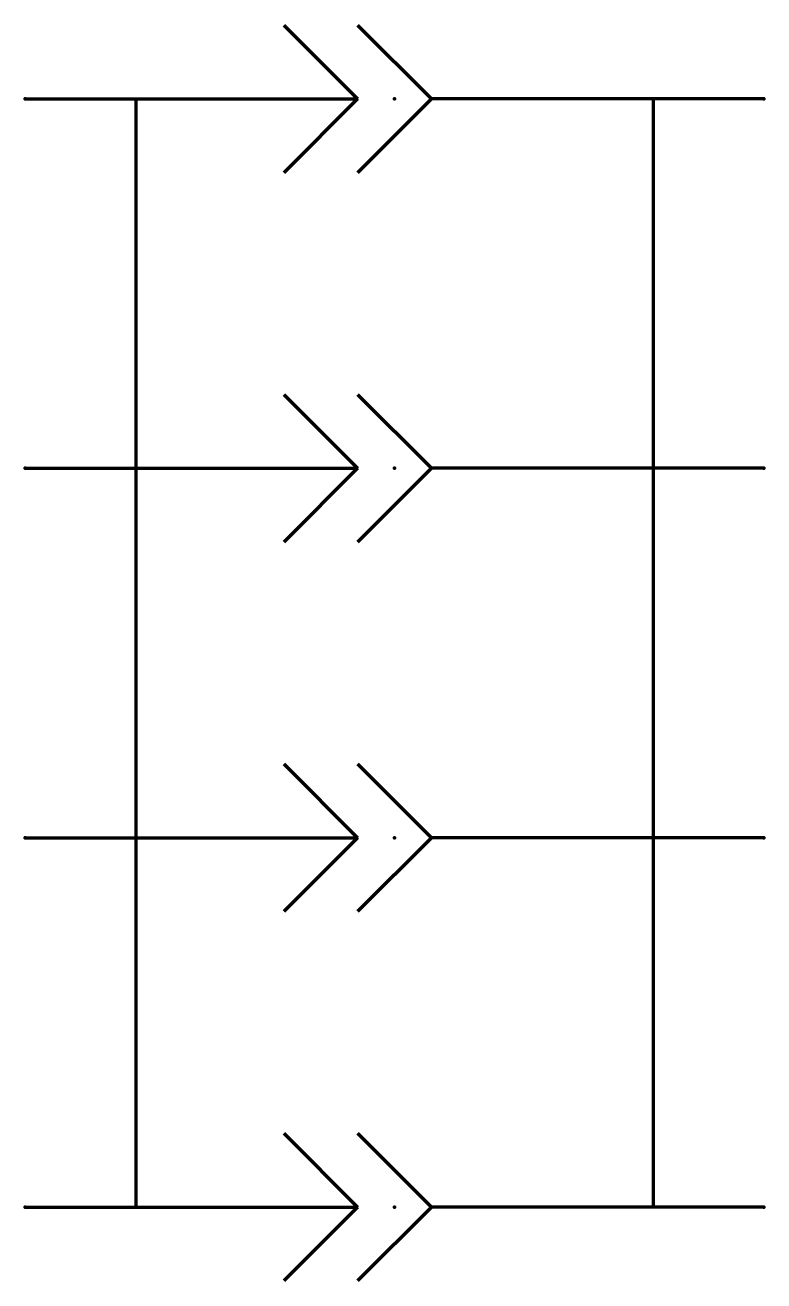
# Model space of a CAD drawing. Header units: millimetres. Extents: x 0 to 20, y -2 to 32.
import ezdxf

# ---------------------------------------------------------------- set-up
doc = ezdxf.new("R2010")
doc.units = ezdxf.units.MM
doc.layers.get('0').update_dxf_attribs({"linetype": 'CONTINUOUS', "lineweight": 0})

msp = doc.modelspace()

# ---------------------------------------------------------------- linework, layer by layer
at = {"color": 7, "linetype": 'CONTINUOUS', "lineweight": 70}
for p, q in [((7, 32), (9, 30)), ((9, 32), (11, 30)), ((0, 30), (9, 30)), ((3, 30), (3, 0)), ((9, 30), (7, 28)), ((11, 30), (9, 28)), ((20, 30), (11, 30)), ((17, 30), (17, 0)), ((7, 22), (9, 20)), ((9, 22), (11, 20)), ((0, 20), (9, 20)), ((9, 20), (7, 18)), ((11, 20), (9, 18)), ((20, 20), (11, 20)), ((7, 12), (9, 10)), ((9, 12), (11, 10)), ((0, 10), (9, 10)), ((9, 10), (7, 8)), ((11, 10), (9, 8)), ((20, 10), (11, 10)), ((7, 2), (9, 0)), ((9, 2), (11, 0)), ((0, 0), (9, 0)), ((9, 0), (7, -2)), ((11, 0), (9, -2)), ((20, 0), (11, 0))]:
    msp.add_line(p, q, dxfattribs=at)
for p in [(0, 30), (10, 30), (20, 30), (0, 20), (10, 20), (20, 20), (0, 10), (10, 10), (20, 10), (0, 0), (10, 0), (20, 0)]:
    msp.add_point(p, dxfattribs=at)

doc.saveas('drawing.dxf')
